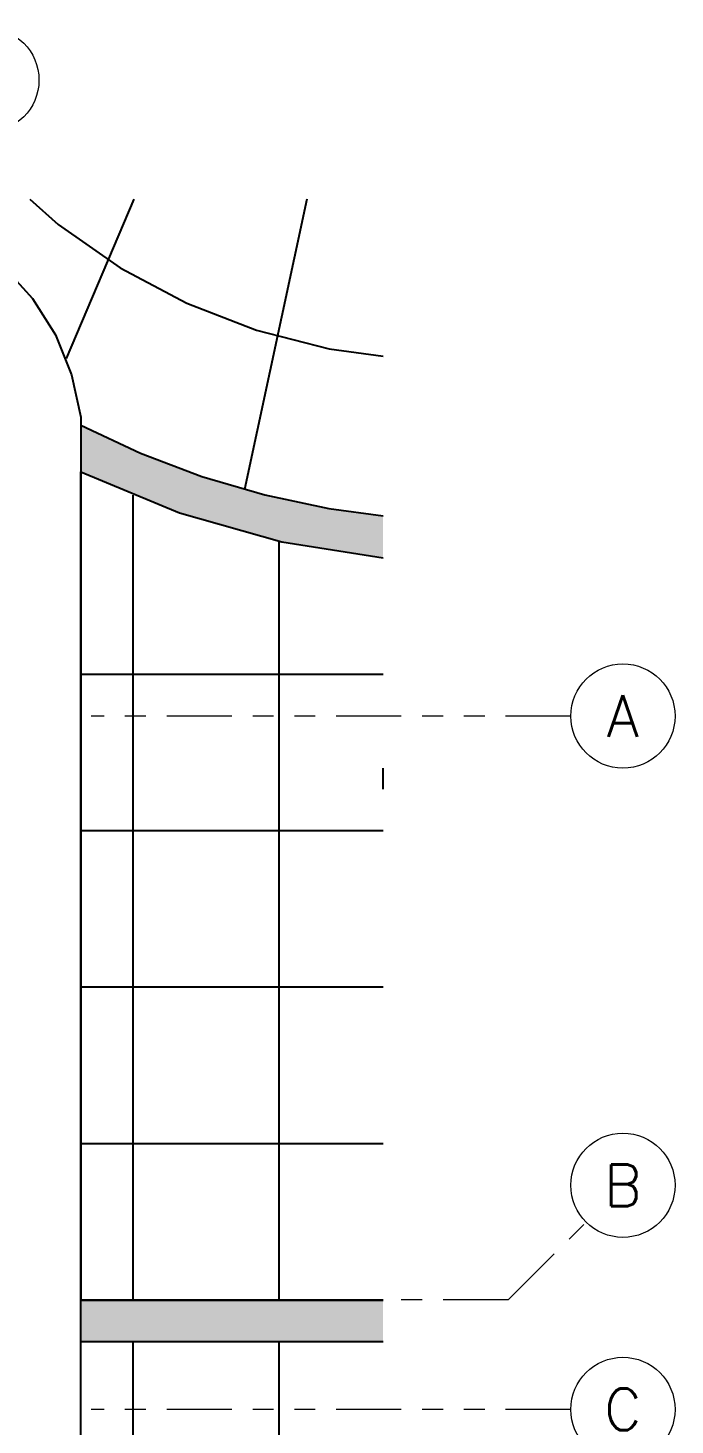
# Model space of a CAD drawing. Header units: millimetres. Extents: x -3 to 53, y -110 to 39.
# Drawn here: x 50.25 to 53.35, y 32.65 to 39.35 of the extents above; entities that cross this region are included whole.
import ezdxf
from ezdxf.enums import TextEntityAlignment as Align
from ezdxf.xclip import XClip

# ---------------------------------------------------------------- set-up
doc = ezdxf.new("R2010")
doc.units = ezdxf.units.MM
doc.header["$XCLIPFRAME"] = 2
for name, pattern in [('DOT', [6.35, 0, -6.35]), ('HIDDEN2', [0.1875, 0.125, -0.0625]), ('PHANTOM', [63.5, 31.75, -6.35, 6.35, -6.35, 6.35, -6.35]), ('PHANTOM2', [1.25, 0.625, -0.125, 0.125, -0.125, 0.125, -0.125])]:
    doc.linetypes.add(name, pattern=pattern)
for name, color, linetype in [('A-Adoquines', 8, 'Continuous'), ('A-EJES', 8, 'PHANTOM'), ('A-HATCH', 8, 'Continuous'), ('A-PROYECCIONES', 8, 'HIDDEN2')]:
    doc.layers.add(name, color=color, linetype=linetype)
doc.layers.add('A-MUROS', color=8, linetype='Continuous', lineweight=30)
doc.styles.add('ROMANS', font='ROMANS.shx', dxfattribs={"oblique": 10})

# ---------------------------------------------------------------- blocks, each defined once
blk = doc.blocks.new('Ejes_Torre C 1var')
at = {"layer": 'A-EJES', "color": 8, "linetype": 'PHANTOM2', "lineweight": 0, "ltscale": 0.5}
blk.add_line((52.55, 11.05), (52.9232, 11.4232), dxfattribs=at)
for points in [[(52.85, 13.85), (50.55, 13.85)], [(52.55, 11.05), (50.55, 11.05)], [(52.85, 10.525), (50.55, 10.525)]]:
    blk.add_lwpolyline(points, dxfattribs=at)
at = {"layer": 'A-EJES', "color": 8, "linetype": 'Continuous', "lineweight": 0}
for centre in [(50.05, 16.9), (53.1, 13.85), (53.1, 11.6), (53.1, 10.525)]:
    blk.add_circle(centre, 0.25, dxfattribs=at)
at = {"layer": 'A-EJES', "color": 8, "linetype": 'Continuous', "lineweight": 0, "style": 'ROMANS'}
for s, p in [('A', (53.1, 13.85)), ('B', (53.1, 11.6)), ('C', (53.1, 10.525))]:
    blk.add_text(s, height=0.2, rotation=0, dxfattribs=at).set_placement(p, align=Align.MIDDLE_CENTER)
blk = doc.blocks.new('TRAZO 2')
at = {"layer": 'A-Adoquines'}
h = blk.add_hatch(color=8, dxfattribs=at)
h.dxf.hatch_style = 1
h.paths.add_polyline_path([(47.3177, 117.0351), (47.5129, 116.9913), (47.8728, 118.5982), (47.6777, 118.6419)])
h.paths.add_polyline_path([(51.904, 116.0075), (52.0992, 115.9637), (52.4593, 117.5715), (52.2642, 117.6152)])
h.paths.add_polyline_path([(56.4903, 114.9799), (56.6853, 114.9362), (57.0458, 116.5449), (56.8507, 116.5886)])
h = blk.add_hatch(color=8, dxfattribs=at)
h.dxf.hatch_style = 1
h.paths.add_polyline_path([(60.0631, 113.84, -0.128791), (60.1918, 113.3492), (60.1917, 113.3367, -0.153424), (61.1398, 115.6288), (60.9215, 115.6777, 0.118557)])
edge = h.paths.add_edge_path()
edge.add_line((68.3016, 118.0164), (67.0306, 117.7938))
edge.add_arc((66.8581, 118.7789), 1, 267.02584, 279.93318, ccw=False)
edge.add_arc((66.213, 106.3114), 11.4841, 87.039, 91.10747)
edge.add_arc((64.6716, 118.4377), 1.4684, 324.75704, 333.97531, ccw=False)
edge.add_arc((66.2133, 106.3238), 11.2717, 87.03744, 91.74124, ccw=False)
edge.add_arc((66.8581, 118.7789), 1.2, 267.02584, 279.93319)
edge.add_line((67.0651, 117.5968), (68.3376, 117.8197))
edge.add_line((68.3376, 117.8197), (68.3016, 118.0164))
at = {"color": 8}
for p, q in [((56.4903, 114.9798), (56.8508, 116.589)), ((56.6855, 114.9361), (57.0459, 116.5453))]:
    blk.add_line(p, q, dxfattribs=at)
blk.add_lwpolyline([(44.3126, 117.7098), (44.672, 119.3147), (60.9213, 115.6774)], dxfattribs=at)
for points in [[(60.9215, 115.6777, 0.118557), (60.0631, 113.84)], [(61.1398, 115.6288, 0.153424), (60.1917, 113.3367)]]:
    blk.add_lwpolyline(points, format="xyb", dxfattribs=at)
at = {"layer": 'A-HATCH', "color": 8}
for p, q in [((57.4174, 114.7722), (57.7778, 116.3812)), ((58.1492, 114.6083), (58.5097, 116.2174)), ((58.8811, 114.4443), (59.2416, 116.0536)), ((59.6129, 114.2804), (59.9731, 115.8899))]:
    blk.add_line(p, q, dxfattribs=at)
for points in [[(65.4118, 121.7422), (67.9075, 121.7887, 0.039771), (68.3478, 117.7678, 0.282301), (68.879, 117.2187), (68.5137, 115.7073, 0.081043), (65.5252, 115.971, 0.130069), (62.8026, 115.1043, 0.239947), (61.7366, 113.322)], [(68.6921, 116.4453, 0.078086), (65.4798, 116.7196, 0.129646), (62.4018, 115.7382, 0.243567), (60.9857, 113.3291)]]:
    blk.add_lwpolyline(points, format="xyb", dxfattribs=at)
blk.add_lwpolyline([(68.4095, 115.279), (68.8785, 117.2164, -0.280641), (68.3478, 117.7678, -0.03419), (67.9284, 121.2445), (65.8802, 121.179, 0.021123), (66.0697, 119.0191), (66.1115, 118.7252, -0.419049), (64.9353, 116.9932, 0.124006), (61.964, 115.824, -0.177705), (61.1783, 115.6202), (57.0458, 116.5449), (56.685, 114.9348), (59.4105, 114.3257, -0.350662), (60.1918, 113.3492), (60.1917, 113.3367), (62.1875, 113.3177, -0.236345), (63.0431, 114.7239, -0.130381), (65.5524, 115.5218, -0.078531)], format="xyb", close=True, dxfattribs=at)
for points in [[(56.7962, 116.3455), (52.405, 117.3291)], [(56.6432, 115.6624), (52.252, 116.646)], [(60.7576, 115.4582), (56.9914, 116.3018)], [(60.3897, 114.8232), (56.8384, 115.6187)], [(62.8824, 114.6108), (61.4674, 115.6275)], [(62.4433, 114.1122), (60.6673, 114.9299)]]:
    blk.add_lwpolyline(points, dxfattribs=at)
blk = doc.blocks.new('FONDO_')
at = {"layer": 'A-PROYECCIONES', "color": 8, "ltscale": 2}
blk.add_line((-10.9801, -58.4858), (-24.2329, -53.3672), dxfattribs=at)
at = {"color": 8, "ltscale": 2, "rotation": 0.008731308866715193}
blk.add_blockref('TRAZO 2', (-67.6484, -173.4301, 0), dxfattribs=at)
blk = doc.blocks.new('arq.')
at = {"layer": 'A-MUROS', "color": 8}
blk.add_blockref('Ejes_Torre C 1var', (101.2127, 24.0936), dxfattribs=at)
at = {"color": 8, "linetype": 'DOT'}
ref = blk.add_blockref('FONDO_', (93.8909, 33.0827), dxfattribs=dict(at, rotation=102.6173891652518))
XClip(ref).set_block_clipping_path([(-13.2902250815, -2.4271841227), (-25.0859891039, -55.1232695242), (-5.7853781296, -59.4436180056), (6.0103858928, -6.7475326041)])

msp = doc.modelspace()

# ---------------------------------------------------------------- block references
at = {"color": 7}
msp.add_blockref('arq.', (-101.2125, -1.8936), dxfattribs=at)

doc.saveas('drawing.dxf')
